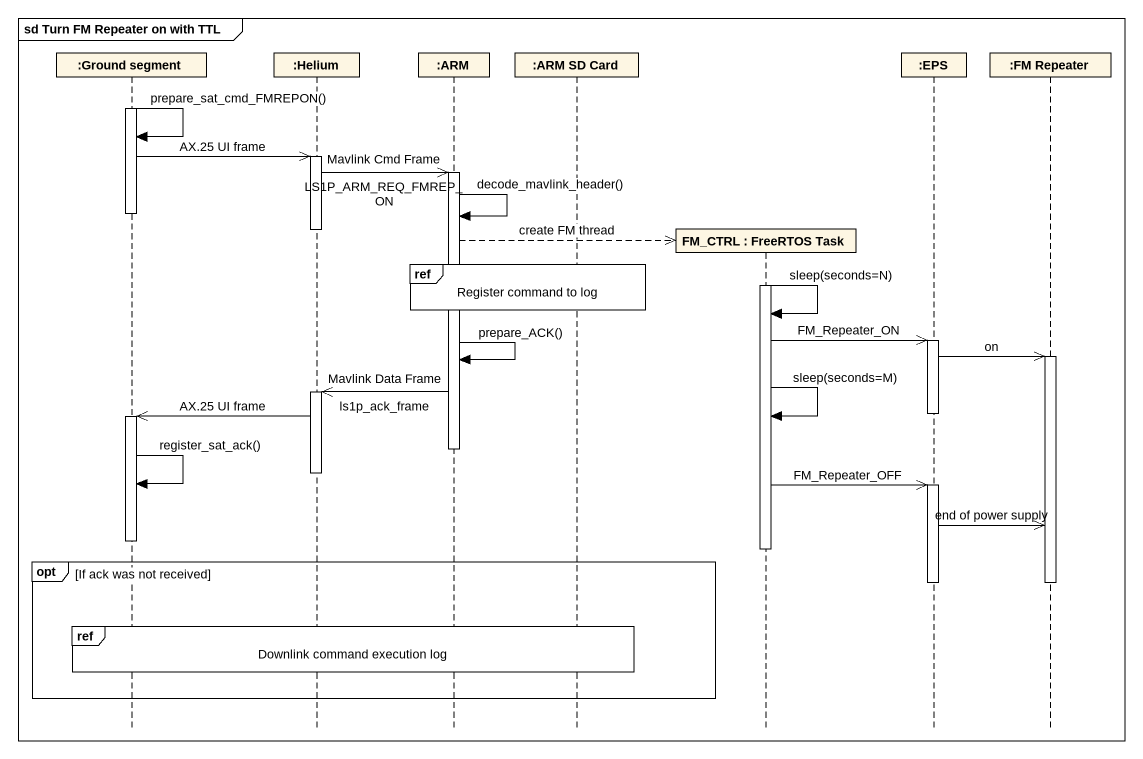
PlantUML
@startuml
mainframe sd Turn FM Repeater on with TTL
hide footbox
participant ":Ground segment" as Ground_segment
participant ":Helium" as Helium
participant ":ARM" as ARM
participant ":ARM SD Card" as ARM_SD_Card
participant "FM_CTRL : FreeRTOS Task" as FM_CTRL
participant ":EPS" as EPS
participant ":FM Repeater" as FM_Repeater

activate Ground_segment
Ground_segment -> Ground_segment : prepare_sat_cmd_FMREPON()
Ground_segment ->> Helium : AX.25 UI frame
activate Helium
Helium ->> ARM : Mavlink Cmd Frame\nLS1P_ARM_REQ_FMREP_ON
activate ARM
deactivate Ground_segment
ARM -> ARM : decode_mavlink_header()
deactivate Helium
ARM -->> FM_CTRL ** : create FM thread
ref over ARM, ARM_SD_Card : Register command to log
activate FM_CTRL
FM_CTRL -> FM_CTRL : sleep(seconds=N)
FM_CTRL ->> EPS : FM_Repeater_ON
activate EPS
EPS ->> FM_Repeater : on
activate FM_Repeater
ARM -> ARM : prepare_ACK()
ARM ->> Helium : Mavlink Data Frame\nls1p_ack_frame
activate Helium
deactivate EPS
FM_CTRL -> FM_CTRL : sleep(seconds=M)
Helium ->> Ground_segment : AX.25 UI frame
activate Ground_segment
deactivate ARM
deactivate Helium
Ground_segment -> Ground_segment : register_sat_ack()
FM_CTRL ->> EPS : FM_Repeater_OFF
activate EPS
EPS ->> FM_Repeater : end of power supply
deactivate Ground_segment
deactivate FM_CTRL
opt If ack was not received
  deactivate FM_Repeater
  deactivate EPS
  ref over Ground_segment, Helium, ARM, ARM_SD_Card : Downlink command execution log
end
@enduml
